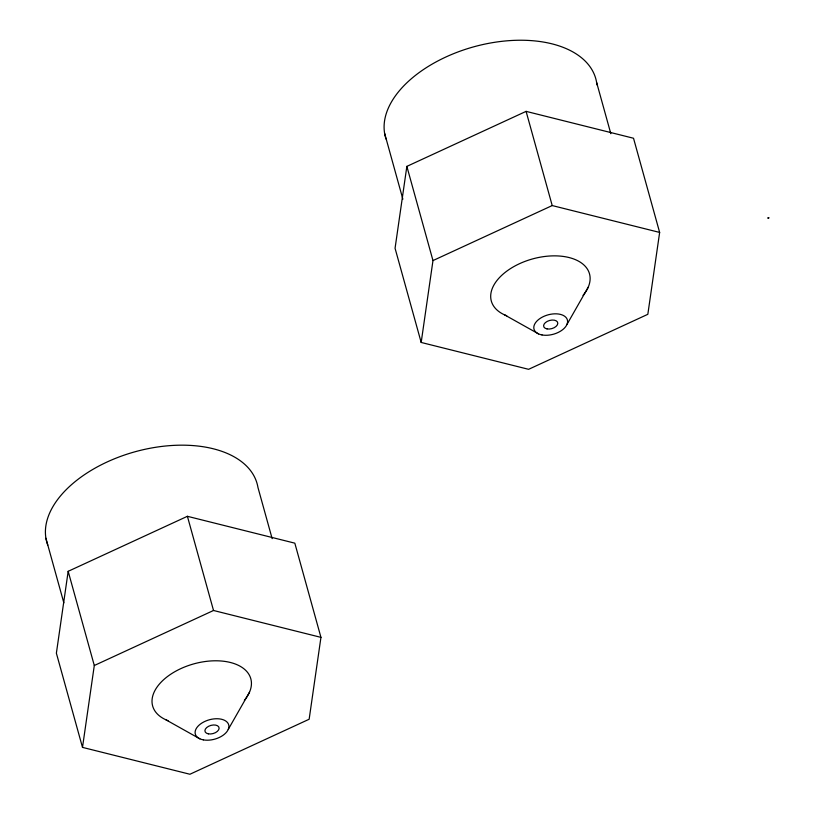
<?xml version="1.0" encoding="UTF-8"?>
<svg xmlns="http://www.w3.org/2000/svg" width="815" height="815" viewBox="0 0 815 815"><rect width="100%" height="100%" fill="white"/><g stroke="black" fill="none" stroke-linecap="round" stroke-linejoin="round"><path stroke-width="1.22" d="M68.175 571.315L56.378 653.192L82.498 747.386L189.915 774.25L309.15 719.238L320.947 637.361L294.826 543.167L187.399 516.303L68.175 571.315L94.296 665.509L82.498 747.386M406.858 166.382L395.061 248.269L421.182 342.453L528.609 369.317L647.833 314.305L659.641 232.428L633.52 138.244L526.093 111.37L406.858 166.382L432.979 260.576L421.182 342.453M228.261 729.394L249.522 692.139M566.955 324.462L588.206 287.206M432.979 260.576L552.213 205.563L659.641 232.428M94.296 665.509L213.52 610.486L320.947 637.361M504.679 314.916L538.552 333.885M165.985 719.839L199.858 738.818M596.631 82.509L610.832 133.711M526.093 111.37L552.213 205.563M384.619 133.334L402.865 199.166M272.149 538.634L257.947 487.431A109.149 63.387 -15.5 0 0 135.484 451.642A109.149 63.387 -15.5 0 0 47.769 545.123M187.399 516.303L213.52 610.486M45.925 538.267L63.845 602.876M506.736 315.772A50.938 29.574 -15.5 0 1 501.632 275.429A50.938 29.574 -15.5 0 1 568.819 257.479A50.938 29.574 -15.5 0 1 583.041 295.387M386.055 139.07A109.149 63.387 -15.5 0 1 477.111 45.925A109.149 63.387 -15.5 0 1 596.947 84.852M168.053 720.694A50.938 29.574 -15.5 0 1 162.949 680.352A50.938 29.574 -15.5 0 1 230.125 662.412A50.938 29.574 -15.5 0 1 244.357 700.319M768.301 217.707L767.832 218.267L769.075 217.85L768.301 217.707M547.048 328.914A7.274 4.228 -15.5 0 0 557.796 323.351A7.274 4.228 -15.5 0 0 547.252 321.375A7.274 4.228 -15.5 0 0 547.048 328.914M542.006 334.945A17.319 10.055 -15.5 0 0 567.597 321.691A17.319 10.055 -15.5 0 0 542.495 317.015A17.319 10.055 -15.5 0 0 542.006 334.945M208.355 733.846A7.274 4.228 -15.5 0 0 219.113 728.274A7.274 4.228 -15.5 0 0 208.559 726.308A7.274 4.228 -15.5 0 0 208.355 733.846M203.322 739.867A17.319 10.055 -15.5 0 0 228.913 726.613A17.319 10.055 -15.5 0 0 203.801 721.937A17.319 10.055 -15.5 0 0 203.322 739.867"/></g></svg>
